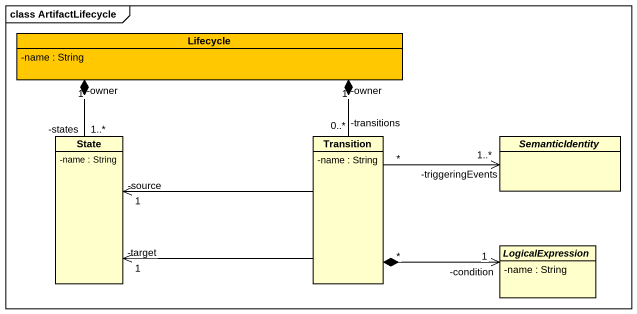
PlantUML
@startuml
mainframe class ArtifactLifecycle
hide circle
hide empty members
skinparam classAttributeIconSize 0
class Lifecycle #FFC800 {
  -name : String
}
class "State" as State_ {
  -name : String
}
class Transition {
  -name : String
}
abstract class SemanticIdentity
abstract class LogicalExpression {
  -name : String
}
Lifecycle "-owner\n1" *-- "-states\n1..*" State_
Lifecycle "-owner\n1" *-- "-transitions\n0..*" Transition
Transition -left-> "-target\n1" State_
Transition -left-> "-source\n1" State_
Transition "*" -right-> "-triggeringEvents\n1..*" SemanticIdentity
Transition "*" *-right-> "-condition\n1" LogicalExpression
@enduml
